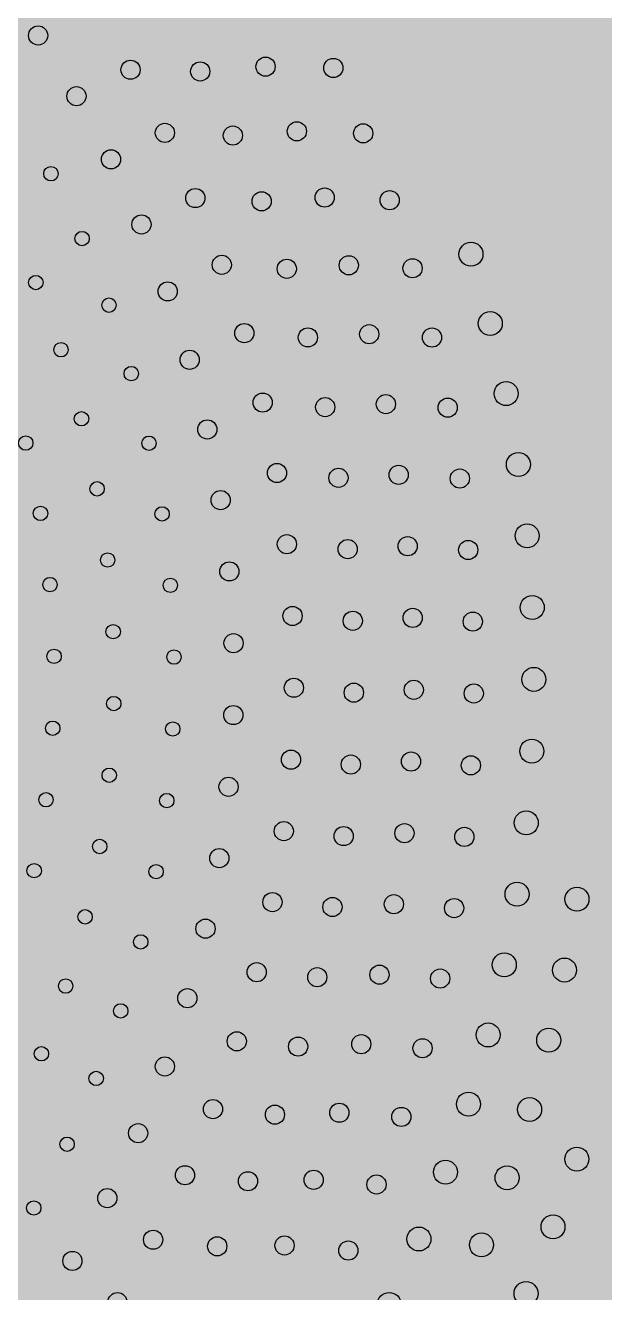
# Model space of a CAD drawing. Header units: metres. Extents: x 6 to 601, y -20 to 118.
# Drawn here: x 62.762 to 63.245, y 92.569 to 93.627 of the extents above; entities that cross this region are included whole.
import ezdxf

# ---------------------------------------------------------------- set-up
doc = ezdxf.new("R2010")
doc.units = ezdxf.units.M
doc.header["$MEASUREMENT"] = 0

# ---------------------------------------------------------------- blocks, each defined once
blk = doc.blocks.new('*U1152')
blk.add_circle((0, 0), 0.01)
blk = doc.blocks.new('*U1153')
at = {"color": 0, "linetype": 'ByBlock', "lineweight": -2, "transparency": 16777216}
for p, rotation in [((68.2054, 83.4567), 106.9615160495693), ((68.2215, 83.3989), 104.1062283673305), ((68.2347, 83.3404), 101.2509406850917), ((68.2449, 83.2813), 98.39565300285315), ((68.2522, 83.2217), 95.54036532061446), ((68.2565, 83.1619), 92.68507763837572), ((68.2578, 83.1019), 89.82978995613686), ((68.2561, 83.042), 86.97450227389814), ((68.2515, 82.9821), 84.11921459165944), ((68.2438, 82.9226), 81.2639269094207), ((68.2332, 82.8636), 78.408639227182), ((68.2197, 82.8051), 75.55335154494352), ((68.2033, 82.7474), 72.69806386270481), ((68.1841, 82.6906), 69.84277618046609), ((68.162, 82.6348), 66.98748849822763), ((68.1372, 82.5802), 64.13220081598902)]:
    blk.add_blockref('*U1152', p, dxfattribs=dict(at, rotation=rotation))
blk = doc.blocks.new('*U1148')
blk.add_circle((0, 0), 0.008)
blk = doc.blocks.new('*U1149')
at = {"color": 0, "linetype": 'ByBlock', "lineweight": -2, "transparency": 16777216}
for p, rotation in [((68.0906, 83.6122), 116.0452820075594), ((68.1155, 83.5576), 113.0662809515963), ((68.1376, 83.5018), 110.0872798956331), ((68.1567, 83.445), 107.1082788396702), ((68.1729, 83.3872), 104.1292777837074), ((68.186, 83.3287), 101.1502767277445), ((68.1961, 83.2695), 98.17127567178147), ((68.2031, 83.2099), 95.19227461581836), ((68.2069, 83.1501), 92.21327355985551), ((68.2077, 83.0901), 89.23427250389261), ((68.2053, 83.0301), 86.25527144792974), ((68.1999, 82.9704), 83.27627039196673), ((68.1913, 82.911), 80.29726933600385), ((68.1797, 82.8522), 77.31826828004098), ((68.165, 82.794), 74.33926722407797), ((68.1473, 82.7367), 71.3602661681151), ((68.1266, 82.6803), 68.38126511215235), ((68.1031, 82.6252), 65.4022640561896)]:
    blk.add_blockref('*U1148', p, dxfattribs=dict(at, rotation=rotation))
blk = doc.blocks.new('*U1137')
blk.add_circle((0, 0), 0.008)
blk = doc.blocks.new('*U1138')
at = {"color": 0, "linetype": 'ByBlock', "lineweight": -2, "transparency": 16777216}
for p, rotation in [((68.0341, 83.6133), 117.3875062300564), ((68.0602, 83.5593), 114.2735858091643), ((68.0834, 83.504), 111.1596653882722), ((68.1035, 83.4475), 108.0457449673804), ((68.1205, 83.39), 104.9318245464884), ((68.1344, 83.3316), 101.8179041255963), ((68.1451, 83.2726), 98.70398370470427), ((68.1526, 83.213), 95.59006328381243), ((68.1568, 83.1532), 92.47614286292045), ((68.1577, 83.0932), 89.36222244202824), ((68.1554, 83.0333), 86.24830202113624), ((68.1499, 82.9735), 83.13438160024415), ((68.1411, 82.9142), 80.02046117935217), ((68.1291, 82.8554), 76.90654075846018), ((68.1139, 82.7974), 73.79262033756844), ((68.0956, 82.7402), 70.67869991667645), ((68.0742, 82.6842), 67.56477949578436), ((68.0499, 82.6294), 64.45085907489226)]:
    blk.add_blockref('*U1137', p, dxfattribs=dict(at, rotation=rotation))
blk = doc.blocks.new('*U1150')
blk.add_circle((0, 0), 0.008)
blk = doc.blocks.new('*U1151')
at = {"color": 0, "linetype": 'ByBlock', "lineweight": -2, "transparency": 16777216}
for p, rotation in [((67.9796, 83.6093), 118.5543247430637), ((68.0068, 83.5558), 115.2926841751202), ((68.0308, 83.5009), 112.0310436071765), ((68.0518, 83.4446), 108.7694030392329), ((68.0694, 83.3873), 105.5077624712894), ((68.0838, 83.3291), 102.2461219033459), ((68.0949, 83.2701), 98.9844813354025), ((68.1026, 83.2106), 95.72284076745912), ((68.1068, 83.1508), 92.46120019951559), ((68.1077, 83.0908), 89.19955963157209), ((68.1052, 83.0308), 85.93791906362857), ((68.0992, 82.9711), 82.67627849568507), ((68.0899, 82.9119), 79.41463792774157), ((68.0772, 82.8533), 76.15299735979805), ((68.0612, 82.7954), 72.89135679185455), ((68.0419, 82.7386), 69.62971622391103), ((68.0194, 82.683), 66.3680756559673), ((67.9938, 82.6287), 63.10643508802379)]:
    blk.add_blockref('*U1150', p, dxfattribs=dict(at, rotation=rotation))
blk = doc.blocks.new('*U1174')
blk.add_circle((0, 0), 0.008)
blk = doc.blocks.new('*U1175')
at = {"color": 0, "linetype": 'ByBlock', "lineweight": -2, "transparency": 16777216}
for p, rotation in [((67.9215, 83.6107), 120.2098533504225), ((67.9501, 83.558), 116.7857793727814), ((67.9755, 83.5036), 113.3617053951402), ((67.9976, 83.4479), 109.9376314174989), ((68.0164, 83.3909), 106.5135574398575), ((68.0317, 83.3329), 103.0894834622164), ((68.0436, 83.2741), 99.66540948457549), ((68.0519, 83.2147), 96.24133550693425), ((68.0566, 83.1548), 92.81726152929288), ((68.0577, 83.0949), 89.39318755165154), ((68.0553, 83.0349), 85.96911357401049), ((68.0493, 82.9752), 82.54503959636936), ((68.0398, 82.916), 79.120965618728), ((68.0267, 82.8575), 75.69689164108664), ((68.0101, 82.7998), 72.2728176634453), ((67.9902, 82.7432), 68.84874368580383), ((67.9669, 82.688), 65.42466970816248), ((67.9403, 82.6342), 62.00059573052111), ((67.9106, 82.5821), 58.57652175287976)]:
    blk.add_blockref('*U1174', p, dxfattribs=dict(at, rotation=rotation))

msp = doc.modelspace()

# ---------------------------------------------------------------- hatches: boundary and pattern name
at = {"lineweight": 0, "true_color": 0xcd6928, "transparency": 33554534}
h = msp.add_hatch(color=32, dxfattribs=at)
h.dxf.hatch_style = 1
h.paths.add_polyline_path([(63.2861, 96.7086), (61.3671, 96.7086, 0.143152), (60.3331, 93.83), (60.3331, 91.1085), (63.2861, 91.108)])

# ---------------------------------------------------------------- linework, layer by layer
for centre, radius in [((62.7727, 93.6184), 0.008), ((62.8047, 93.5677), 0.008), ((62.8335, 93.515), 0.008), ((62.7834, 93.503), 0.006), ((62.8589, 93.4607), 0.008), ((62.8094, 93.4489), 0.006), ((62.7708, 93.4122), 0.006), ((62.8808, 93.4048), 0.008), ((62.8318, 93.3933), 0.006), ((62.7918, 93.3561), 0.006), ((62.8991, 93.3477), 0.008), ((62.8504, 93.3362), 0.006), ((62.8089, 93.2985), 0.006), ((62.9138, 93.2896), 0.008), ((62.7624, 93.2782), 0.006), ((62.8652, 93.2781), 0.006), ((62.8219, 93.24), 0.006), ((62.9249, 93.2306), 0.008), ((62.7747, 93.2195), 0.006), ((62.8761, 93.2191), 0.006), ((62.8307, 93.1806), 0.006), ((62.9322, 93.1711), 0.008), ((62.7826, 93.1601), 0.006), ((62.883, 93.1595), 0.006), ((62.8353, 93.1208), 0.006), ((62.9357, 93.1112), 0.008), ((62.786, 93.1002), 0.006), ((62.886, 93.0996), 0.006), ((62.8358, 93.0608), 0.006), ((62.9355, 93.0512), 0.008), ((62.7849, 93.0402), 0.006), ((62.885, 93.0396), 0.006), ((62.832, 93.001), 0.006), ((62.9315, 92.9913), 0.008), ((62.7793, 92.9805), 0.006), ((62.88, 92.9798), 0.006), ((62.8241, 92.9415), 0.006), ((62.9238, 92.9318), 0.008), ((62.7694, 92.9213), 0.006), ((62.8711, 92.9205), 0.006), ((63.2221, 92.8975), 0.01), ((62.8119, 92.8828), 0.006), ((62.9123, 92.8729), 0.008), ((62.8583, 92.8619), 0.006), ((63.2117, 92.8384), 0.01), ((62.7957, 92.825), 0.006), ((62.8972, 92.8149), 0.008), ((62.8416, 92.8043), 0.006), ((63.1985, 92.7798), 0.01), ((62.7755, 92.7685), 0.006), ((62.8784, 92.7579), 0.008), ((62.8211, 92.7479), 0.006), ((63.1826, 92.722), 0.01), ((62.8561, 92.7022), 0.008), ((62.7969, 92.693), 0.006), ((63.222, 92.6806), 0.01), ((63.1638, 92.665), 0.01), ((62.8304, 92.648), 0.008), ((62.7691, 92.6398), 0.006), ((63.2021, 92.624), 0.01), ((63.1424, 92.609), 0.01), ((62.8013, 92.5956), 0.008), ((63.1796, 92.5684), 0.01)]:
    msp.add_circle(centre, radius)

# ---------------------------------------------------------------- block references
for name in ['*U1153', '*U1149', '*U1138', '*U1151', '*U1175']:
    msp.add_blockref(name, (-5.0717, 9.9791))

doc.saveas('drawing.dxf')
